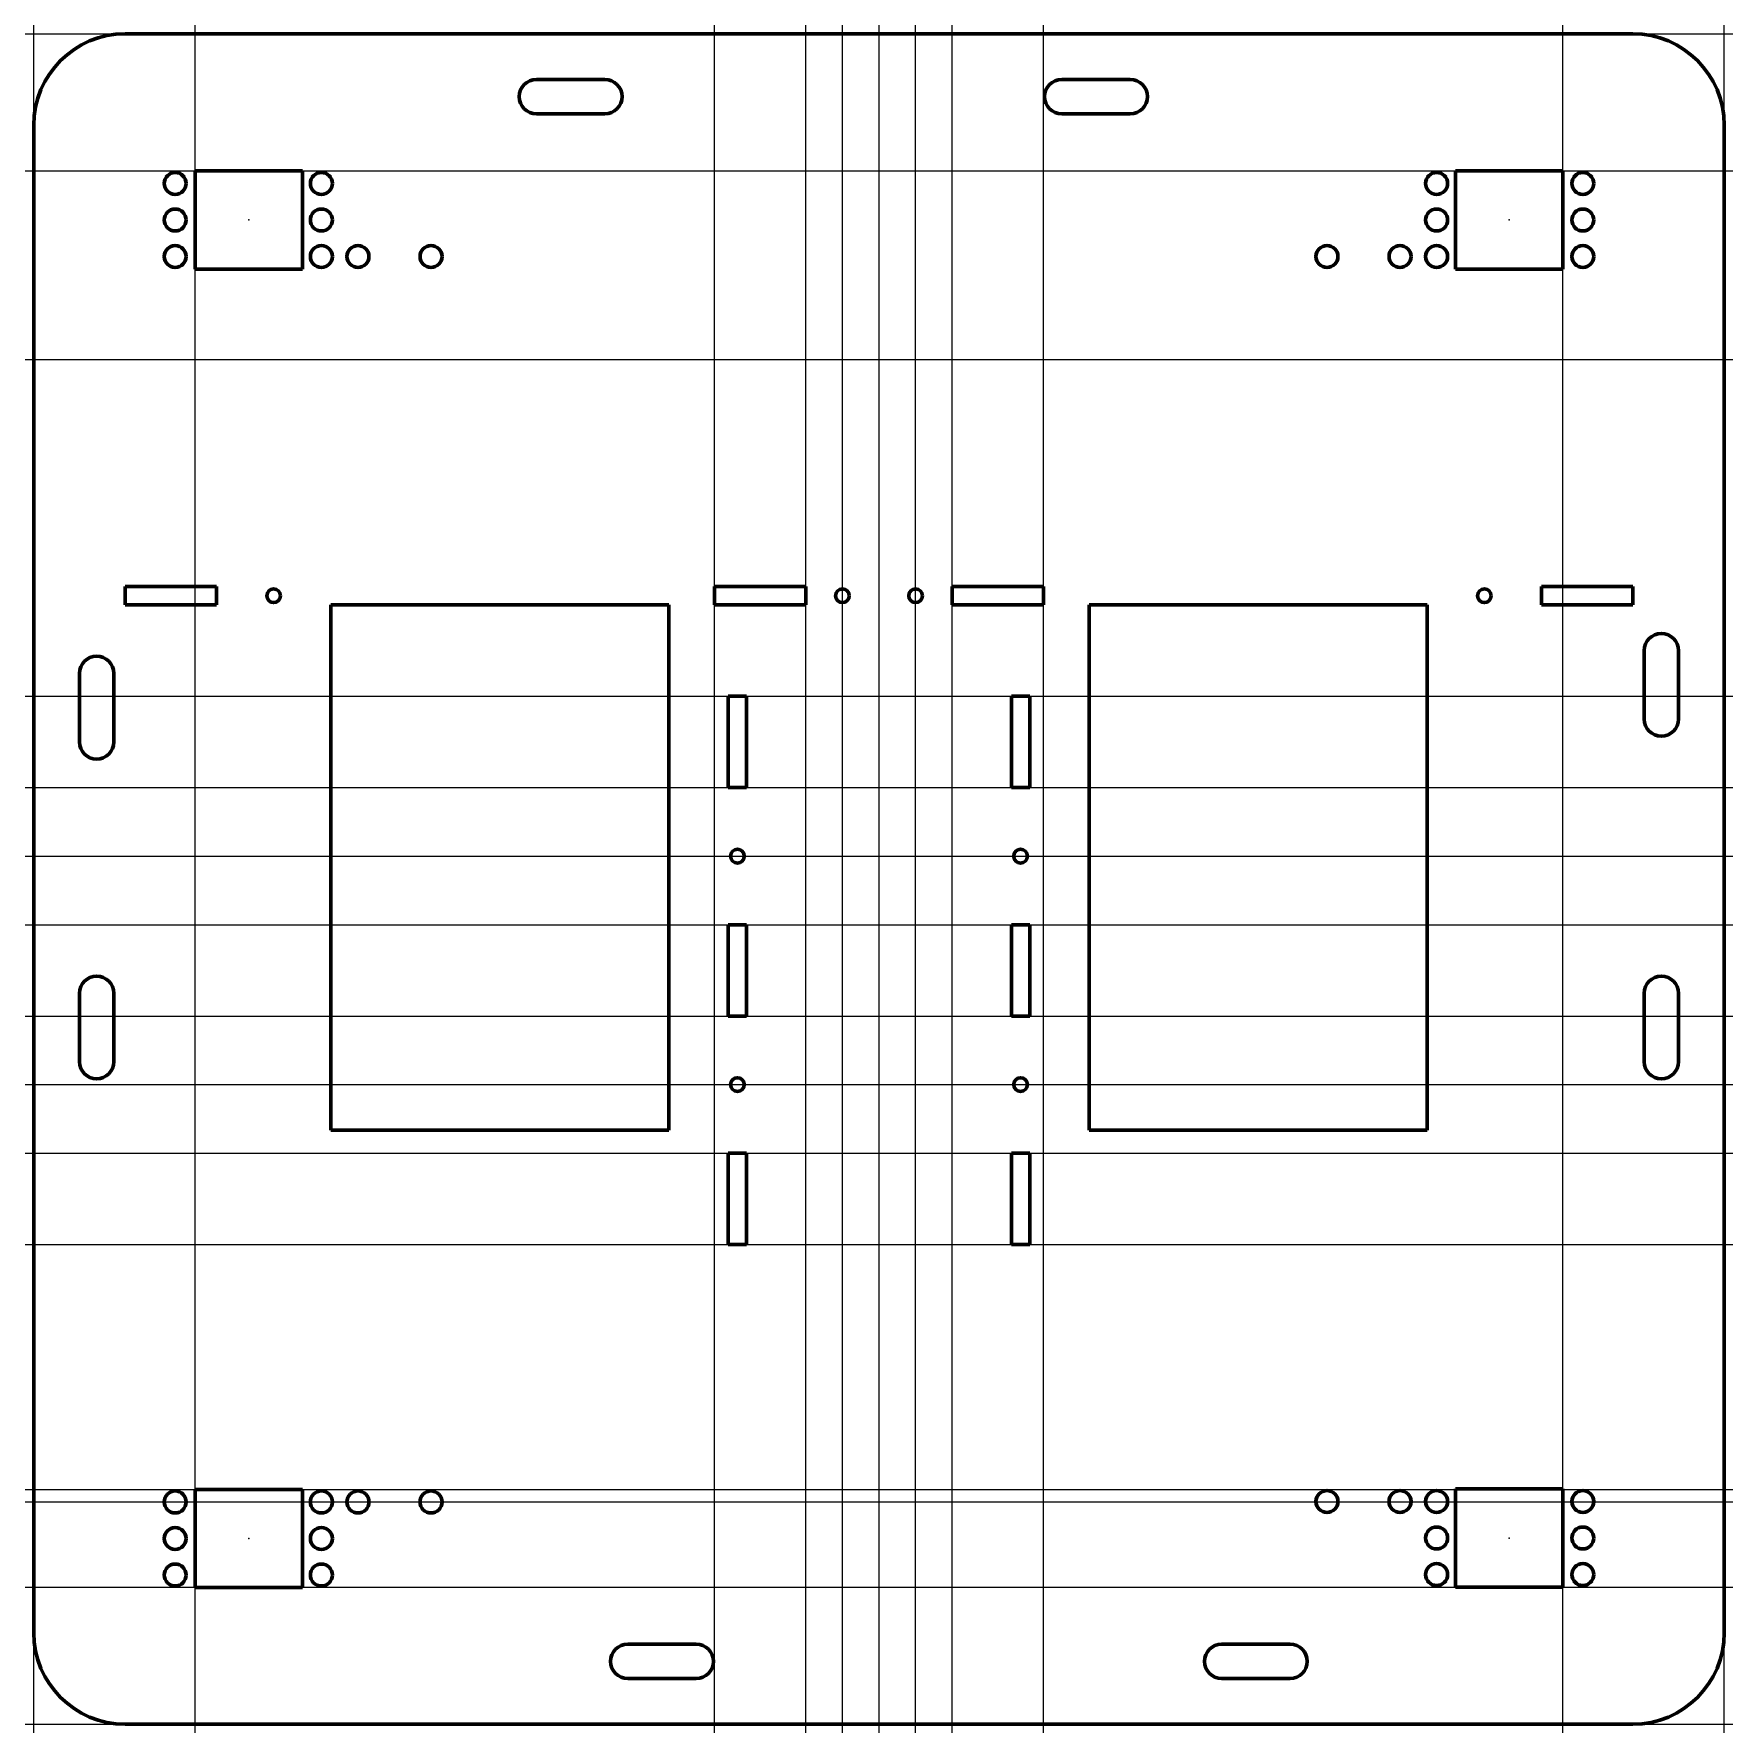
# Model space of a CAD drawing. Header units: millimetres. Extents: x -10 to 360, y -10 to 360.
import ezdxf

# ---------------------------------------------------------------- set-up
doc = ezdxf.new("R2010")
doc.units = ezdxf.units.MM
doc.linetypes.add('K5LT_BASIC', pattern=[0])

# ---------------------------------------------------------------- blocks, each defined once
blk = doc.blocks.new('U0')
at = {"color": 5, "linetype": 'K5LT_BASIC', "lineweight": 60, "true_color": 0x0000ff}
for p, q in [((208, 215), (204, 215)), ((204, 215), (204, 195)), ((208, 195), (208, 215)), ((204, 195), (208, 195))]:
    blk.add_line(p, q, dxfattribs=at)
blk = doc.blocks.new('U1')
at = {"color": 5, "linetype": 'K5LT_BASIC', "lineweight": 60, "true_color": 0x0000ff}
for p, q in [((146, 215), (142, 215)), ((142, 215), (142, 195)), ((146, 195), (146, 215)), ((142, 195), (146, 195))]:
    blk.add_line(p, q, dxfattribs=at)
blk = doc.blocks.new('U2')
at = {"color": 5, "linetype": 'K5LT_BASIC', "lineweight": 60, "true_color": 0x0000ff}
for p, q in [((146, 165), (142, 165)), ((142, 165), (142, 145)), ((146, 145), (146, 165)), ((142, 145), (146, 145))]:
    blk.add_line(p, q, dxfattribs=at)
blk = doc.blocks.new('U3')
at = {"color": 5, "linetype": 'K5LT_BASIC', "lineweight": 60, "true_color": 0x0000ff}
for p, q in [((146, 115), (142, 115)), ((142, 115), (142, 95)), ((146, 95), (146, 115)), ((142, 95), (146, 95))]:
    blk.add_line(p, q, dxfattribs=at)
blk = doc.blocks.new('U4')
at = {"color": 5, "linetype": 'K5LT_BASIC', "lineweight": 60, "true_color": 0x0000ff}
for p, q in [((208, 165), (204, 165)), ((204, 165), (204, 145)), ((208, 145), (208, 165)), ((204, 145), (208, 145))]:
    blk.add_line(p, q, dxfattribs=at)
blk = doc.blocks.new('U5')
at = {"color": 5, "linetype": 'K5LT_BASIC', "lineweight": 60, "true_color": 0x0000ff}
for p, q in [((208, 115), (204, 115)), ((204, 115), (204, 95)), ((208, 95), (208, 115)), ((204, 95), (208, 95))]:
    blk.add_line(p, q, dxfattribs=at)
blk = doc.blocks.new('U6')
at = {"color": 5, "linetype": 'K5LT_BASIC', "lineweight": 60, "true_color": 0x0000ff}
for p, q in [((30, 239), (10, 239)), ((10, 239), (10, 235)), ((30, 235), (30, 239)), ((10, 235), (30, 235))]:
    blk.add_line(p, q, dxfattribs=at)
blk = doc.blocks.new('U7')
at = {"color": 5, "linetype": 'K5LT_BASIC', "lineweight": 60, "true_color": 0x0000ff}
for p, q in [((340, 239), (320, 239)), ((320, 239), (320, 235)), ((340, 235), (340, 239)), ((320, 235), (340, 235))]:
    blk.add_line(p, q, dxfattribs=at)
blk = doc.blocks.new('U8')
at = {"color": 5, "linetype": 'K5LT_BASIC', "lineweight": 60, "true_color": 0x0000ff}
for p, q in [((211, 239), (191, 239)), ((191, 239), (191, 235)), ((211, 235), (211, 239)), ((191, 235), (211, 235))]:
    blk.add_line(p, q, dxfattribs=at)
blk = doc.blocks.new('U9')
at = {"color": 5, "linetype": 'K5LT_BASIC', "lineweight": 60, "true_color": 0x0000ff}
for p, q in [((159, 239), (139, 239)), ((139, 239), (139, 235)), ((159, 235), (159, 239)), ((139, 235), (159, 235))]:
    blk.add_line(p, q, dxfattribs=at)
blk = doc.blocks.new('U11')
at = {"color": 5, "linetype": 'K5LT_BASIC', "lineweight": 60, "true_color": 0x0000ff}
for p, q in [((25.3, 41.4), (48.8, 41.4)), ((25.3, 19.9), (25.3, 41.4)), ((48.8, 41.4), (48.8, 19.9)), ((48.8, 19.9), (25.3, 19.9))]:
    blk.add_line(p, q, dxfattribs=at)
blk = doc.blocks.new('U12')
at = {"color": 5, "linetype": 'K5LT_BASIC', "lineweight": 60, "true_color": 0x0000ff}
for centre in [(20.95, 38.65), (52.95, 38.65), (60.95, 38.65), (76.95, 38.65), (20.95, 30.65), (52.95, 30.65), (20.95, 22.65), (52.95, 22.65)]:
    blk.add_circle(centre, 2.4, dxfattribs=at)
blk = doc.blocks.new('U10')
blk.add_point((37.05, 30.65))
for name in ['U12', 'U11']:
    blk.add_blockref(name, (0, 0))
blk = doc.blocks.new('U14')
at = {"color": 5, "linetype": 'K5LT_BASIC', "lineweight": 60, "true_color": 0x0000ff}
for p, q in [((324.7, 41.5), (301.2, 41.5)), ((301.2, 41.5), (301.2, 20)), ((324.7, 20), (324.7, 41.5)), ((301.2, 20), (324.7, 20))]:
    blk.add_line(p, q, dxfattribs=at)
blk = doc.blocks.new('U15')
at = {"color": 5, "linetype": 'K5LT_BASIC', "lineweight": 60, "true_color": 0x0000ff}
for centre in [(273.05, 38.75), (289.05, 38.75), (297.05, 38.75), (329.05, 38.75), (297.05, 30.75), (329.05, 30.75), (297.05, 22.75), (329.05, 22.75)]:
    blk.add_circle(centre, 2.4, dxfattribs=at)
blk = doc.blocks.new('U13')
blk.add_point((312.95, 30.75))
for name in ['U15', 'U14']:
    blk.add_blockref(name, (0, 0))
blk = doc.blocks.new('U17')
at = {"color": 5, "linetype": 'K5LT_BASIC', "lineweight": 60, "true_color": 0x0000ff}
for p, q in [((301.2, 308.5), (301.2, 330)), ((301.2, 330), (324.7, 330)), ((324.7, 330), (324.7, 308.5)), ((324.7, 308.5), (301.2, 308.5))]:
    blk.add_line(p, q, dxfattribs=at)
blk = doc.blocks.new('U18')
at = {"color": 5, "linetype": 'K5LT_BASIC', "lineweight": 60, "true_color": 0x0000ff}
for centre in [(297.05, 327.25), (329.05, 327.25), (297.05, 319.25), (329.05, 319.25), (273.05, 311.25), (289.05, 311.25), (297.05, 311.25), (329.05, 311.25)]:
    blk.add_circle(centre, 2.4, dxfattribs=at)
blk = doc.blocks.new('U16')
blk.add_point((312.95, 319.25))
for name in ['U18', 'U17']:
    blk.add_blockref(name, (0, 0))
blk = doc.blocks.new('U20')
at = {"color": 5, "linetype": 'K5LT_BASIC', "lineweight": 60, "true_color": 0x0000ff}
for p, q in [((48.8, 330), (25.3, 330)), ((25.3, 330), (25.3, 308.5)), ((48.8, 308.5), (48.8, 330)), ((25.3, 308.5), (48.8, 308.5))]:
    blk.add_line(p, q, dxfattribs=at)
blk = doc.blocks.new('U21')
at = {"color": 5, "linetype": 'K5LT_BASIC', "lineweight": 60, "true_color": 0x0000ff}
for centre in [(20.95, 327.25), (52.95, 327.25), (20.95, 319.25), (52.95, 319.25), (20.95, 311.25), (52.95, 311.25), (60.95, 311.25), (76.95, 311.25)]:
    blk.add_circle(centre, 2.4, dxfattribs=at)
blk = doc.blocks.new('U19')
blk.add_point((37.05, 319.25))
for name in ['U21', 'U20']:
    blk.add_blockref(name, (0, 0))

msp = doc.modelspace()

# ---------------------------------------------------------------- linework, layer by layer
at = {"color": 5, "linetype": 'K5LT_BASIC', "lineweight": 60, "true_color": 0x0000ff}
for p, q in [((10, 360), (340, 360)), ((100, 350), (115, 350)), ((215, 350), (230, 350)), ((100, 342.5), (115, 342.5)), ((215, 342.5), (230, 342.5)), ((-10, 340), (-10, 10)), ((360, 10), (360, 340)), ((55, 235), (129, 235)), ((55, 235), (55, 120)), ((129, 120), (129, 235)), ((221, 120), (221, 235)), ((221, 235), (295, 235)), ((295, 235), (295, 120)), ((342.5, 225), (342.5, 210)), ((350, 225), (350, 210)), ((0, 220), (0, 205)), ((7.5, 220), (7.5, 205)), ((0.08, 205), (0, 205)), ((7.5, 205), (7.42, 205)), ((0, 150), (0, 135)), ((7.5, 150), (7.5, 135)), ((342.5, 150), (342.5, 135)), ((350, 150), (350, 135)), ((55, 120), (129, 120)), ((295, 120), (221, 120)), ((120, 7.5), (135, 7.5)), ((250, 7.5), (265, 7.5)), ((120, 0), (135, 0)), ((250, 0), (265, 0)), ((340, -10), (10, -10))]:
    msp.add_line(p, q, dxfattribs=at)
at = {"color": 9, "true_color": 0xdca5c1}
for p, direction in [((-10, 34.76), (0, 1)), ((25.3, 20), (0, 1)), ((55, 360), (1, 0)), ((139, 207.09), (0, 1)), ((159, 224.28), (0, 1)), ((167, 237), (0, 1)), ((175, 240.33), (0, 1)), ((183, 237), (0, 1)), ((191, 227.86), (0, 1)), ((211, 204.47), (0, 1)), ((324.7, 41.4), (0, 1)), ((159, 330), (1, 0)), ((579.16, 288.74), (1, 0)), ((211.08, 215), (1, 0)), ((360, 215.31), (0, 1)), ((221, 195), (1, 0)), ((160.31, 180), (1, 0)), ((174.8, 165), (1, 0)), ((199.63, 145), (1, 0)), ((167, 130), (1, 0)), ((176.12, 115), (1, 0)), ((183.18, 95), (1, 0)), ((33.28, 41.4), (1, 0)), ((26.93, 38.7), (1, 0)), ((232.97, 20), (1, 0)), ((109.72, -10), (1, 0))]:
    msp.add_xline(p, direction, dxfattribs=at)
at = {"color": 5, "linetype": 'K5LT_BASIC', "lineweight": 60, "true_color": 0x0000ff}
for centre in [(42.5, 237), (167, 237), (183, 237), (307.5, 237), (144, 180), (206, 180), (144, 130), (206, 130)]:
    msp.add_circle(centre, 1.5, dxfattribs=at)
for centre, radius, start, end in [((10, 340), 20, 90, 180), ((340, 340), 20, 0, 90), ((100, 346.25), 3.75, 90, 270), ((115, 346.25), 3.75, 270, 90), ((215, 346.25), 3.75, 90, 270), ((230, 346.25), 3.75, 270, 90), ((346.25, 225), 3.75, 0, 180), ((3.75, 220), 3.75, 0, 180), ((346.25, 210), 3.75, 180, 0), ((3.75, 205), 3.75, 180, 0), ((3.75, 150), 3.75, 0, 180), ((346.25, 150), 3.75, 0, 180), ((3.75, 135), 3.75, 180, 0), ((346.25, 135), 3.75, 180, 0), ((10, 10), 20, 180, 270), ((120, 3.75), 3.75, 90, 270), ((135, 3.75), 3.75, 270, 90), ((250, 3.75), 3.75, 90, 270), ((265, 3.75), 3.75, 270, 90), ((340, 10), 20, 270, 0)]:
    msp.add_arc(centre, radius, start, end, dxfattribs=at)

# ---------------------------------------------------------------- block references
for name in ['U19', 'U16', 'U6', 'U9', 'U8', 'U7', 'U1', 'U0', 'U2', 'U4', 'U3', 'U5', 'U10', 'U13']:
    msp.add_blockref(name, (0, 0))

doc.saveas('drawing.dxf')
